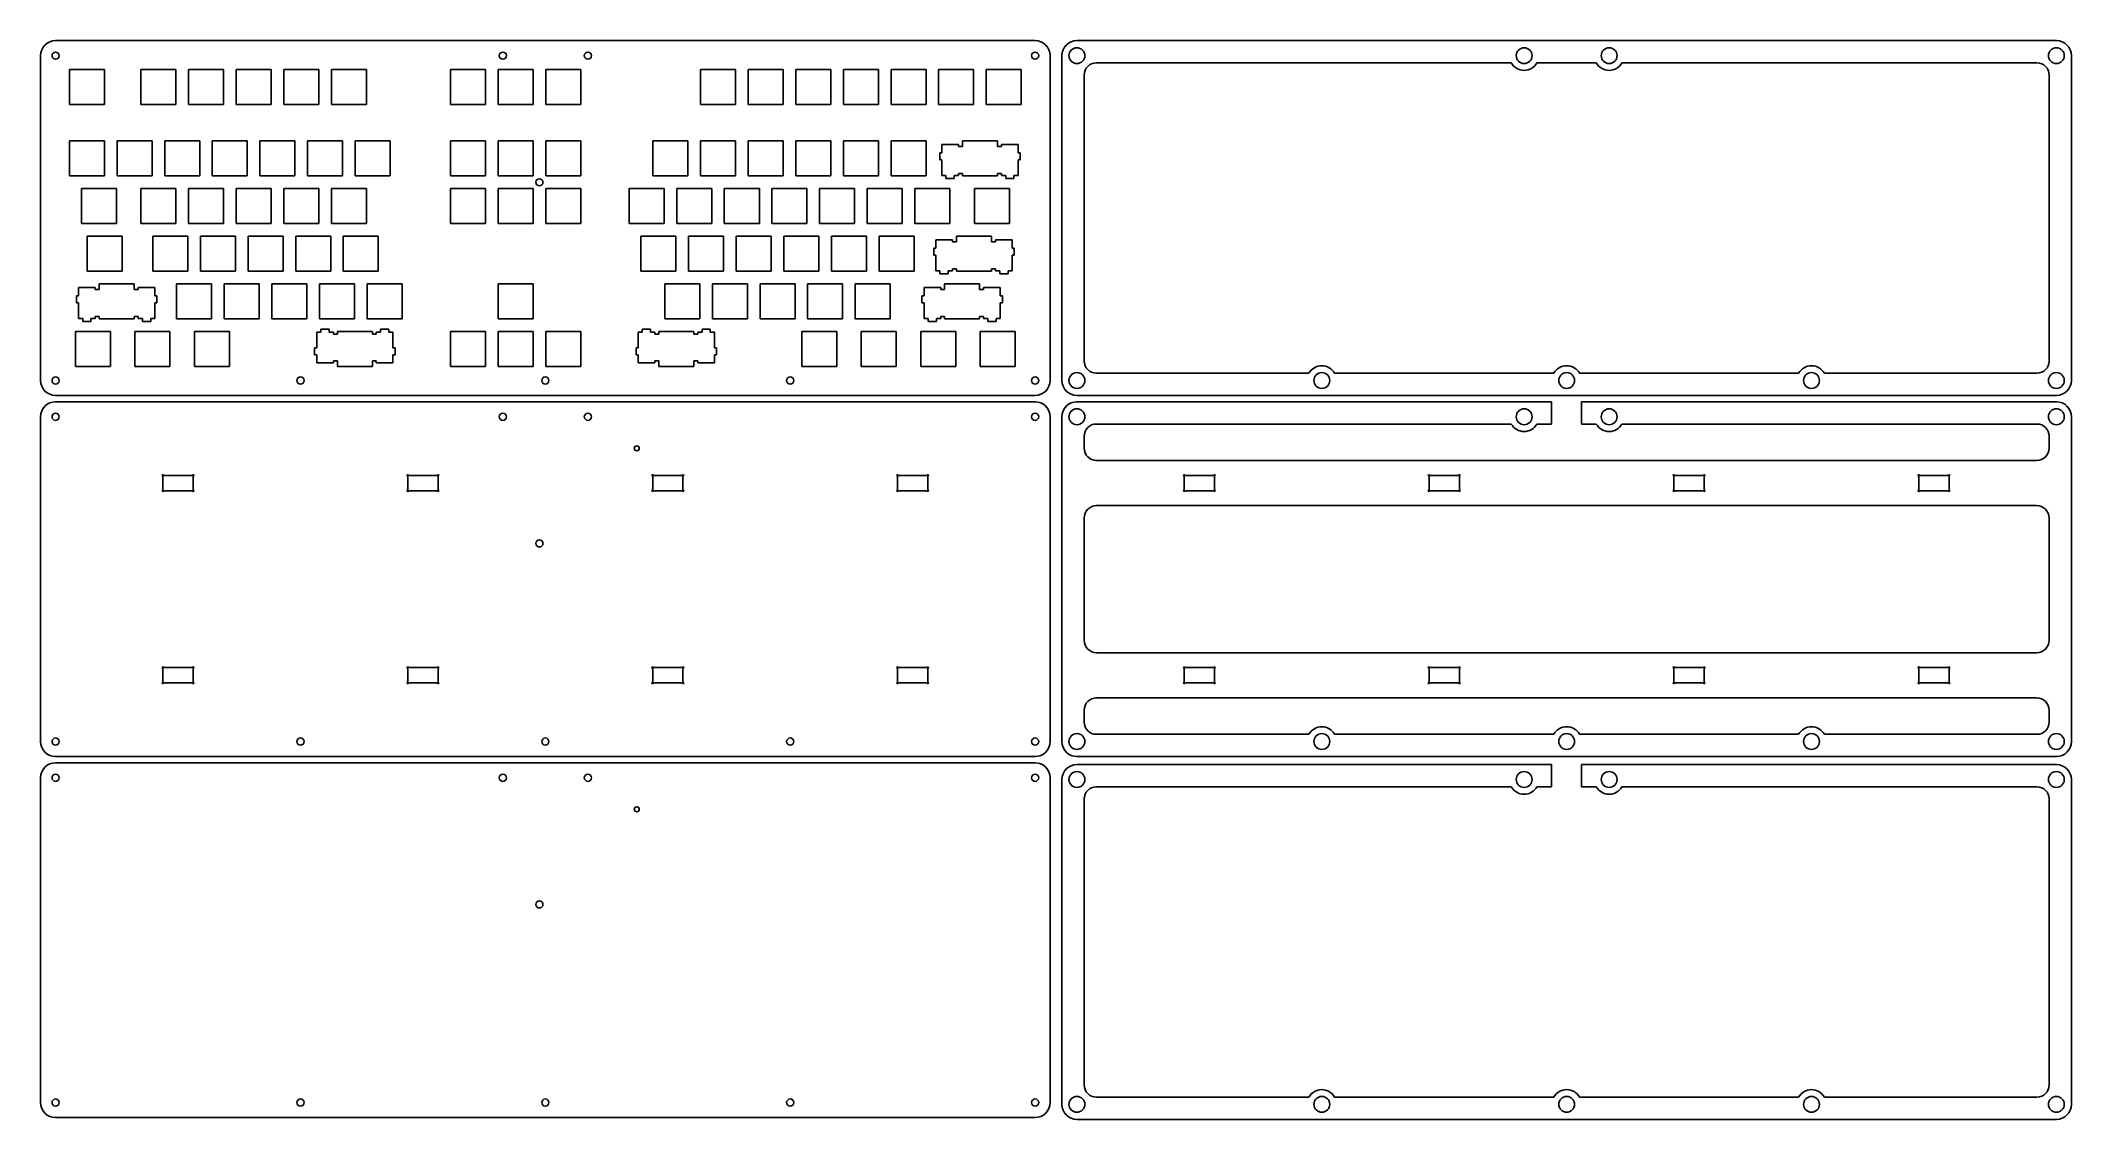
# Model space of a CAD drawing. Extents: x -9 to 803, y -298 to 133.
import ezdxf

# ---------------------------------------------------------------- set-up
doc = ezdxf.new("R2010")
doc.units = 0
doc.header["$MEASUREMENT"] = 0

msp = doc.modelspace()

# ---------------------------------------------------------------- linework, layer by layer
at = {"linetype": 'Continuous'}
for p, q in [((-2.91, 132.94), (388.86, 132.94)), ((405.58, 132.94), (797.34, 132.94)), ((589.6, 124.04), (613.32, 124.04)), ((-2.91, -11.39), (388.86, -11.39)), ((595.46, -11.39), (595.46, -20.29)), ((607.46, -11.39), (607.46, -20.29)), ((408.48, -25.15), (408.48, -29.89)), ((794.44, -29.89), (794.44, -25.15)), ((413.48, -34.89), (789.44, -34.89)), ((40.01, -41.14), (40.01, -46.64)), ((40.31, -40.84), (51.81, -40.84)), ((51.81, -46.94), (40.31, -46.94)), ((52.11, -41.14), (52.11, -46.64)), ((137.96, -41.14), (137.96, -46.64)), ((138.26, -40.84), (149.76, -40.84)), ((149.76, -46.94), (138.26, -46.94)), ((150.06, -41.14), (150.06, -46.64)), ((235.9, -41.14), (235.9, -46.64)), ((236.2, -40.84), (247.7, -40.84)), ((247.7, -46.94), (236.2, -46.94)), ((248, -41.14), (248, -46.64)), ((333.84, -41.14), (333.84, -46.64)), ((334.14, -40.84), (345.64, -40.84)), ((345.64, -46.94), (334.14, -46.94)), ((345.94, -41.14), (345.94, -46.64)), ((448.5, -41.14), (448.5, -46.64)), ((448.8, -40.84), (460.3, -40.84)), ((460.3, -46.94), (448.8, -46.94)), ((460.6, -41.14), (460.6, -46.64)), ((546.44, -41.14), (546.44, -46.64)), ((546.74, -40.84), (558.24, -40.84)), ((558.24, -46.94), (546.74, -46.94)), ((558.54, -41.14), (558.54, -46.64)), ((644.38, -41.14), (644.38, -46.64)), ((644.68, -40.84), (656.18, -40.84)), ((656.18, -46.94), (644.68, -46.94)), ((656.48, -41.14), (656.48, -46.64)), ((742.32, -41.14), (742.32, -46.64)), ((742.62, -40.84), (754.12, -40.84)), ((754.12, -46.94), (742.62, -46.94)), ((754.42, -41.14), (754.42, -46.64)), ((789.44, -52.89), (413.48, -52.89)), ((408.48, -57.89), (408.48, -106.71)), ((794.44, -106.71), (794.44, -57.89)), ((413.48, -111.71), (789.44, -111.71)), ((40.01, -117.96), (40.01, -123.46)), ((40.31, -117.66), (51.81, -117.66)), ((52.11, -117.96), (52.11, -123.46)), ((137.96, -117.96), (137.96, -123.46)), ((138.26, -117.66), (149.76, -117.66)), ((150.06, -117.96), (150.06, -123.46)), ((235.9, -117.96), (235.9, -123.46)), ((236.2, -117.66), (247.7, -117.66)), ((248, -117.96), (248, -123.46)), ((333.84, -117.96), (333.84, -123.46)), ((334.14, -117.66), (345.64, -117.66)), ((345.94, -117.96), (345.94, -123.46)), ((448.5, -117.96), (448.5, -123.46)), ((448.8, -117.66), (460.3, -117.66)), ((460.6, -117.96), (460.6, -123.46)), ((546.44, -117.96), (546.44, -123.46)), ((546.74, -117.66), (558.24, -117.66)), ((558.54, -117.96), (558.54, -123.46)), ((644.38, -117.96), (644.38, -123.46)), ((644.68, -117.66), (656.18, -117.66)), ((656.48, -117.96), (656.48, -123.46)), ((742.32, -117.96), (742.32, -123.46)), ((742.62, -117.66), (754.12, -117.66)), ((754.42, -117.96), (754.42, -123.46)), ((51.81, -123.76), (40.31, -123.76)), ((149.76, -123.76), (138.26, -123.76)), ((247.7, -123.76), (236.2, -123.76)), ((345.64, -123.76), (334.14, -123.76)), ((789.44, -129.71), (413.48, -129.71)), ((460.3, -123.76), (448.8, -123.76)), ((558.24, -123.76), (546.74, -123.76)), ((656.18, -123.76), (644.68, -123.76)), ((754.12, -123.76), (742.62, -123.76)), ((408.48, -134.71), (408.48, -139.45)), ((794.44, -134.71), (794.44, -139.45)), ((-2.91, -155.68), (388.86, -155.68)), ((595.46, -156.39), (595.46, -165.29)), ((607.46, -156.39), (607.46, -165.29))]:
    msp.add_line(p, q, dxfattribs=at)
for p, q in [((-8.91, 126.94), (-8.91, -2.89)), ((394.86, 126.94), (394.86, -2.89)), ((399.58, 126.94), (399.58, -2.89)), ((413.34, 124.04), (579.32, 124.04)), ((789.58, 124.04), (623.6, 124.04)), ((803.34, 126.94), (803.34, -2.89)), ((2.62, 121.41), (16.62, 121.41)), ((2.62, 107.41), (2.62, 121.41)), ((16.62, 121.41), (16.62, 107.41)), ((31.19, 121.41), (45.19, 121.41)), ((31.19, 107.41), (31.19, 121.41)), ((45.19, 121.41), (45.19, 107.41)), ((50.24, 121.41), (64.24, 121.41)), ((50.24, 107.41), (50.24, 121.41)), ((64.24, 121.41), (64.24, 107.41)), ((69.29, 121.41), (83.29, 121.41)), ((69.29, 107.41), (69.29, 121.41)), ((83.29, 121.41), (83.29, 107.41)), ((88.34, 121.41), (102.34, 121.41)), ((88.34, 107.41), (88.34, 121.41)), ((102.34, 121.41), (102.34, 107.41)), ((107.39, 121.41), (121.39, 121.41)), ((107.39, 107.41), (107.39, 121.41)), ((121.39, 121.41), (121.39, 107.41)), ((155.02, 121.41), (169.02, 121.41)), ((155.02, 107.41), (155.02, 121.41)), ((169.02, 121.41), (169.02, 107.41)), ((174.07, 121.41), (188.07, 121.41)), ((174.07, 107.41), (174.07, 121.41)), ((188.07, 121.41), (188.07, 107.41)), ((193.12, 121.41), (207.12, 121.41)), ((193.12, 107.41), (193.12, 121.41)), ((207.12, 121.41), (207.12, 107.41)), ((255.03, 121.41), (269.03, 121.41)), ((255.03, 107.41), (255.03, 121.41)), ((269.03, 121.41), (269.03, 107.41)), ((274.08, 121.41), (288.08, 121.41)), ((274.08, 107.41), (274.08, 121.41)), ((288.08, 121.41), (288.08, 107.41)), ((293.13, 121.41), (307.13, 121.41)), ((293.13, 107.41), (293.13, 121.41)), ((307.13, 121.41), (307.13, 107.41)), ((312.18, 121.41), (326.18, 121.41)), ((312.18, 107.41), (312.18, 121.41)), ((326.18, 121.41), (326.18, 107.41)), ((331.23, 121.41), (345.23, 121.41)), ((331.23, 107.41), (331.23, 121.41)), ((345.23, 121.41), (345.23, 107.41)), ((350.28, 121.41), (364.28, 121.41)), ((350.28, 107.41), (350.28, 121.41)), ((364.28, 121.41), (364.28, 107.41)), ((369.33, 121.41), (383.33, 121.41)), ((369.33, 107.41), (369.33, 121.41)), ((383.33, 121.41), (383.33, 107.41)), ((408.48, 4.88), (408.48, 119.18)), ((794.44, 119.18), (794.44, 4.88)), ((16.62, 107.41), (2.62, 107.41)), ((45.19, 107.41), (31.19, 107.41)), ((64.24, 107.41), (50.24, 107.41)), ((83.29, 107.41), (69.29, 107.41)), ((102.34, 107.41), (88.34, 107.41)), ((121.39, 107.41), (107.39, 107.41)), ((169.02, 107.41), (155.02, 107.41)), ((188.07, 107.41), (174.07, 107.41)), ((207.12, 107.41), (193.12, 107.41)), ((269.03, 107.41), (255.03, 107.41)), ((288.08, 107.41), (274.08, 107.41)), ((307.13, 107.41), (293.13, 107.41)), ((326.18, 107.41), (312.18, 107.41)), ((345.23, 107.41), (331.23, 107.41)), ((364.28, 107.41), (350.28, 107.41)), ((383.33, 107.41), (369.33, 107.41)), ((2.62, 92.84), (16.62, 92.84)), ((2.62, 78.84), (2.62, 92.84)), ((16.62, 92.84), (16.62, 78.84)), ((21.67, 92.84), (35.67, 92.84)), ((21.67, 78.84), (21.67, 92.84)), ((35.67, 92.84), (35.67, 78.84)), ((40.72, 92.84), (54.72, 92.84)), ((40.72, 78.84), (40.72, 92.84)), ((54.72, 92.84), (54.72, 78.84)), ((59.77, 92.84), (73.77, 92.84)), ((59.77, 78.84), (59.77, 92.84)), ((73.77, 92.84), (73.77, 78.84)), ((78.82, 92.84), (92.82, 92.84)), ((78.82, 78.84), (78.82, 92.84)), ((92.82, 92.84), (92.82, 78.84)), ((97.87, 92.84), (111.87, 92.84)), ((97.87, 78.84), (97.87, 92.84)), ((111.87, 92.84), (111.87, 78.84)), ((116.92, 92.84), (130.92, 92.84)), ((116.92, 78.84), (116.92, 92.84)), ((130.92, 92.84), (130.92, 78.84)), ((155.02, 92.84), (169.02, 92.84)), ((155.02, 78.84), (155.02, 92.84)), ((169.02, 92.84), (169.02, 78.84)), ((174.07, 92.84), (188.07, 92.84)), ((174.07, 78.84), (174.07, 92.84)), ((188.07, 92.84), (188.07, 78.84)), ((193.12, 92.84), (207.12, 92.84)), ((193.12, 78.84), (193.12, 92.84)), ((207.12, 92.84), (207.12, 78.84)), ((235.98, 92.84), (249.98, 92.84)), ((235.98, 78.84), (235.98, 92.84)), ((249.98, 92.84), (249.98, 78.84)), ((255.03, 92.84), (269.03, 92.84)), ((255.03, 78.84), (255.03, 92.84)), ((269.03, 92.84), (269.03, 78.84)), ((274.08, 92.84), (288.08, 92.84)), ((274.08, 78.84), (274.08, 92.84)), ((288.08, 92.84), (288.08, 78.84)), ((293.13, 92.84), (307.13, 92.84)), ((293.13, 78.84), (293.13, 92.84)), ((307.13, 92.84), (307.13, 78.84)), ((312.18, 92.84), (326.18, 92.84)), ((312.18, 78.84), (312.18, 92.84)), ((326.18, 92.84), (326.18, 78.84)), ((331.23, 92.84), (345.23, 92.84)), ((331.23, 78.84), (331.23, 92.84)), ((345.23, 92.84), (345.23, 78.84)), ((351.58, 88.14), (351.58, 91.37)), ((351.58, 91.37), (358.23, 91.37)), ((358.23, 91.37), (358.23, 90.57)), ((358.23, 90.57), (359.81, 90.57)), ((359.81, 90.57), (359.81, 92.84)), ((359.81, 92.84), (373.81, 92.84)), ((373.81, 92.84), (373.81, 90.57)), ((373.81, 90.57), (375.38, 90.57)), ((375.38, 90.57), (375.38, 91.37)), ((375.38, 91.37), (382.03, 91.37)), ((382.03, 91.37), (382.03, 88.14)), ((350.71, 85.34), (350.71, 88.14)), ((350.71, 88.14), (351.58, 88.14)), ((351.58, 85.34), (350.71, 85.34)), ((351.58, 79.07), (351.58, 85.34)), ((382.03, 88.14), (382.91, 88.14)), ((382.03, 85.34), (382.03, 79.07)), ((382.91, 85.34), (382.03, 85.34)), ((382.91, 88.14), (382.91, 85.34)), ((16.62, 78.84), (2.62, 78.84)), ((7.38, 73.79), (21.38, 73.79)), ((7.38, 59.79), (7.38, 73.79)), ((21.38, 73.79), (21.38, 59.79)), ((35.67, 78.84), (21.67, 78.84)), ((31.19, 73.79), (45.19, 73.79)), ((31.19, 59.79), (31.19, 73.79)), ((54.72, 78.84), (40.72, 78.84)), ((45.19, 73.79), (45.19, 59.79)), ((50.24, 73.79), (64.24, 73.79)), ((50.24, 59.79), (50.24, 73.79)), ((73.77, 78.84), (59.77, 78.84)), ((64.24, 73.79), (64.24, 59.79)), ((69.29, 73.79), (83.29, 73.79)), ((69.29, 59.79), (69.29, 73.79)), ((92.82, 78.84), (78.82, 78.84)), ((83.29, 73.79), (83.29, 59.79)), ((88.34, 73.79), (102.34, 73.79)), ((88.34, 59.79), (88.34, 73.79)), ((111.87, 78.84), (97.87, 78.84)), ((102.34, 73.79), (102.34, 59.79)), ((107.39, 73.79), (121.39, 73.79)), ((107.39, 59.79), (107.39, 73.79)), ((130.92, 78.84), (116.92, 78.84)), ((121.39, 73.79), (121.39, 59.79)), ((169.02, 78.84), (155.02, 78.84)), ((155.02, 73.79), (169.02, 73.79)), ((155.02, 59.79), (155.02, 73.79)), ((169.02, 73.79), (169.02, 59.79)), ((188.07, 78.84), (174.07, 78.84)), ((174.07, 73.79), (188.07, 73.79)), ((174.07, 59.79), (174.07, 73.79)), ((188.07, 73.79), (188.07, 59.79)), ((207.12, 78.84), (193.12, 78.84)), ((193.12, 73.79), (207.12, 73.79)), ((193.12, 59.79), (193.12, 73.79)), ((207.12, 73.79), (207.12, 59.79)), ((226.46, 73.79), (240.46, 73.79)), ((226.46, 59.79), (226.46, 73.79)), ((249.98, 78.84), (235.98, 78.84)), ((240.46, 73.79), (240.46, 59.79)), ((245.51, 73.79), (259.51, 73.79)), ((245.51, 59.79), (245.51, 73.79)), ((269.03, 78.84), (255.03, 78.84)), ((259.51, 73.79), (259.51, 59.79)), ((264.56, 73.79), (278.56, 73.79)), ((264.56, 59.79), (264.56, 73.79)), ((288.08, 78.84), (274.08, 78.84)), ((278.56, 73.79), (278.56, 59.79)), ((283.61, 73.79), (297.61, 73.79)), ((283.61, 59.79), (283.61, 73.79)), ((307.13, 78.84), (293.13, 78.84)), ((297.61, 73.79), (297.61, 59.79)), ((302.66, 73.79), (316.66, 73.79)), ((302.66, 59.79), (302.66, 73.79)), ((326.18, 78.84), (312.18, 78.84)), ((316.66, 73.79), (316.66, 59.79)), ((321.71, 73.79), (335.71, 73.79)), ((321.71, 59.79), (321.71, 73.79)), ((345.23, 78.84), (331.23, 78.84)), ((335.71, 73.79), (335.71, 59.79)), ((340.76, 73.79), (354.76, 73.79)), ((340.76, 59.79), (340.76, 73.79)), ((353.2, 79.07), (351.58, 79.07)), ((353.2, 77.87), (353.2, 79.07)), ((356.51, 77.87), (353.2, 77.87)), ((354.76, 73.79), (354.76, 59.79)), ((358.23, 79.07), (356.51, 79.07)), ((356.51, 79.07), (356.51, 77.87)), ((359.81, 79.87), (358.23, 79.87)), ((358.23, 79.87), (358.23, 79.07)), ((359.81, 78.84), (359.81, 79.87)), ((373.81, 78.84), (359.81, 78.84)), ((364.57, 73.79), (378.57, 73.79)), ((364.57, 59.79), (364.57, 73.79)), ((375.38, 79.87), (373.81, 79.87)), ((373.81, 79.87), (373.81, 78.84)), ((375.38, 79.07), (375.38, 79.87)), ((377.11, 79.07), (375.38, 79.07)), ((377.11, 77.87), (377.11, 79.07)), ((380.41, 77.87), (377.11, 77.87)), ((378.57, 73.79), (378.57, 59.79)), ((382.03, 79.07), (380.41, 79.07)), ((380.41, 79.07), (380.41, 77.87)), ((21.38, 59.79), (7.38, 59.79)), ((45.19, 59.79), (31.19, 59.79)), ((64.24, 59.79), (50.24, 59.79)), ((83.29, 59.79), (69.29, 59.79)), ((102.34, 59.79), (88.34, 59.79)), ((121.39, 59.79), (107.39, 59.79)), ((169.02, 59.79), (155.02, 59.79)), ((188.07, 59.79), (174.07, 59.79)), ((207.12, 59.79), (193.12, 59.79)), ((240.46, 59.79), (226.46, 59.79)), ((259.51, 59.79), (245.51, 59.79)), ((278.56, 59.79), (264.56, 59.79)), ((297.61, 59.79), (283.61, 59.79)), ((316.66, 59.79), (302.66, 59.79)), ((335.71, 59.79), (321.71, 59.79)), ((354.76, 59.79), (340.76, 59.79)), ((378.57, 59.79), (364.57, 59.79)), ((9.76, 54.74), (23.76, 54.74)), ((9.76, 40.74), (9.76, 54.74)), ((23.76, 54.74), (23.76, 40.74)), ((35.96, 54.74), (49.96, 54.74)), ((35.96, 40.74), (35.96, 54.74)), ((49.96, 54.74), (49.96, 40.74)), ((55.01, 54.74), (69.01, 54.74)), ((55.01, 40.74), (55.01, 54.74)), ((69.01, 54.74), (69.01, 40.74)), ((74.06, 54.74), (88.06, 54.74)), ((74.06, 40.74), (74.06, 54.74)), ((88.06, 54.74), (88.06, 40.74)), ((93.11, 54.74), (107.11, 54.74)), ((93.11, 40.74), (93.11, 54.74)), ((107.11, 54.74), (107.11, 40.74)), ((112.16, 54.74), (126.16, 54.74)), ((112.16, 40.74), (112.16, 54.74)), ((126.16, 54.74), (126.16, 40.74)), ((231.22, 54.74), (245.22, 54.74)), ((231.22, 40.74), (231.22, 54.74)), ((245.22, 54.74), (245.22, 40.74)), ((250.27, 54.74), (264.27, 54.74)), ((250.27, 40.74), (250.27, 54.74)), ((264.27, 54.74), (264.27, 40.74)), ((269.32, 54.74), (283.32, 54.74)), ((269.32, 40.74), (269.32, 54.74)), ((283.32, 54.74), (283.32, 40.74)), ((288.37, 54.74), (302.37, 54.74)), ((288.37, 40.74), (288.37, 54.74)), ((302.37, 54.74), (302.37, 40.74)), ((307.42, 54.74), (321.42, 54.74)), ((307.42, 40.74), (307.42, 54.74)), ((321.42, 54.74), (321.42, 40.74)), ((326.47, 54.74), (340.47, 54.74)), ((326.47, 40.74), (326.47, 54.74)), ((340.47, 54.74), (340.47, 40.74)), ((348.32, 47.24), (348.32, 50.04)), ((348.32, 50.04), (349.2, 50.04)), ((349.2, 50.04), (349.2, 53.27)), ((349.2, 53.27), (355.85, 53.27)), ((355.85, 53.27), (355.85, 52.47)), ((355.85, 52.47), (357.42, 52.47)), ((357.42, 52.47), (357.42, 54.74)), ((357.42, 54.74), (371.43, 54.74)), ((371.43, 54.74), (371.43, 52.47)), ((371.43, 52.47), (373, 52.47)), ((373, 52.47), (373, 53.27)), ((373, 53.27), (379.65, 53.27)), ((379.65, 53.27), (379.65, 50.04)), ((379.65, 50.04), (380.52, 50.04)), ((380.52, 50.04), (380.52, 47.24)), ((23.76, 40.74), (9.76, 40.74)), ((49.96, 40.74), (35.96, 40.74)), ((69.01, 40.74), (55.01, 40.74)), ((88.06, 40.74), (74.06, 40.74)), ((107.11, 40.74), (93.11, 40.74)), ((126.16, 40.74), (112.16, 40.74)), ((245.22, 40.74), (231.22, 40.74)), ((264.27, 40.74), (250.27, 40.74)), ((283.32, 40.74), (269.32, 40.74)), ((302.37, 40.74), (288.37, 40.74)), ((321.42, 40.74), (307.42, 40.74)), ((340.47, 40.74), (326.47, 40.74)), ((349.2, 47.24), (348.32, 47.24)), ((349.2, 40.97), (349.2, 47.24)), ((350.82, 40.97), (349.2, 40.97)), ((350.82, 39.77), (350.82, 40.97)), ((355.85, 40.97), (354.12, 40.97)), ((354.12, 40.97), (354.12, 39.77)), ((357.42, 41.77), (355.85, 41.77)), ((355.85, 41.77), (355.85, 40.97)), ((357.42, 40.74), (357.42, 41.77)), ((371.43, 40.74), (357.42, 40.74)), ((373, 41.77), (371.43, 41.77)), ((371.43, 41.77), (371.43, 40.74)), ((373, 40.97), (373, 41.77)), ((374.72, 40.97), (373, 40.97)), ((374.72, 39.77), (374.72, 40.97)), ((379.65, 40.97), (378.03, 40.97)), ((378.03, 40.97), (378.03, 39.77)), ((379.65, 47.24), (379.65, 40.97)), ((380.52, 47.24), (379.65, 47.24)), ((6.3, 30.99), (6.3, 34.22)), ((6.3, 34.22), (12.95, 34.22)), ((12.95, 34.22), (12.95, 33.42)), ((12.95, 33.42), (14.52, 33.42)), ((14.52, 33.42), (14.52, 35.69)), ((14.52, 35.69), (28.53, 35.69)), ((28.53, 35.69), (28.53, 33.42)), ((28.53, 33.42), (30.1, 33.42)), ((30.1, 33.42), (30.1, 34.22)), ((30.1, 34.22), (36.75, 34.22)), ((36.75, 34.22), (36.75, 30.99)), ((45.48, 35.69), (59.48, 35.69)), ((45.48, 21.69), (45.48, 35.69)), ((59.48, 35.69), (59.48, 21.69)), ((64.53, 35.69), (78.53, 35.69)), ((64.53, 21.69), (64.53, 35.69)), ((78.53, 35.69), (78.53, 21.69)), ((83.58, 35.69), (97.58, 35.69)), ((83.58, 21.69), (83.58, 35.69)), ((97.58, 35.69), (97.58, 21.69)), ((102.63, 35.69), (116.63, 35.69)), ((102.63, 21.69), (102.63, 35.69)), ((116.63, 35.69), (116.63, 21.69)), ((121.68, 35.69), (135.68, 35.69)), ((121.68, 21.69), (121.68, 35.69)), ((135.68, 35.69), (135.68, 21.69)), ((174.07, 35.69), (188.07, 35.69)), ((174.07, 21.69), (174.07, 35.69)), ((188.07, 35.69), (188.07, 21.69)), ((240.74, 35.69), (254.74, 35.69)), ((240.74, 21.69), (240.74, 35.69)), ((254.74, 35.69), (254.74, 21.69)), ((259.79, 35.69), (273.79, 35.69)), ((259.79, 21.69), (259.79, 35.69)), ((273.79, 35.69), (273.79, 21.69)), ((278.84, 35.69), (292.84, 35.69)), ((278.84, 21.69), (278.84, 35.69)), ((292.84, 35.69), (292.84, 21.69)), ((297.89, 35.69), (311.89, 35.69)), ((297.89, 21.69), (297.89, 35.69)), ((311.89, 35.69), (311.89, 21.69)), ((316.94, 35.69), (330.94, 35.69)), ((316.94, 21.69), (316.94, 35.69)), ((330.94, 35.69), (330.94, 21.69)), ((344.44, 30.99), (344.44, 34.22)), ((344.44, 34.22), (351.09, 34.22)), ((354.12, 39.77), (350.82, 39.77)), ((351.09, 34.22), (351.09, 33.42)), ((351.09, 33.42), (352.66, 33.42)), ((352.66, 33.42), (352.66, 35.69)), ((352.66, 35.69), (366.66, 35.69)), ((366.66, 35.69), (366.66, 33.42)), ((366.66, 33.42), (368.24, 33.42)), ((368.24, 33.42), (368.24, 34.22)), ((368.24, 34.22), (374.89, 34.22)), ((378.03, 39.77), (374.72, 39.77)), ((374.89, 34.22), (374.89, 30.99)), ((5.43, 28.19), (5.43, 30.99)), ((5.43, 30.99), (6.3, 30.99)), ((6.3, 28.19), (5.43, 28.19)), ((6.3, 21.92), (6.3, 28.19)), ((36.75, 30.99), (37.62, 30.99)), ((36.75, 28.19), (36.75, 21.92)), ((37.62, 28.19), (36.75, 28.19)), ((37.62, 30.99), (37.62, 28.19)), ((343.56, 28.19), (343.56, 30.99)), ((343.56, 30.99), (344.44, 30.99)), ((344.44, 28.19), (343.56, 28.19)), ((344.44, 21.92), (344.44, 28.19)), ((374.89, 30.99), (375.76, 30.99)), ((374.89, 28.19), (374.89, 21.92)), ((375.76, 28.19), (374.89, 28.19)), ((375.76, 30.99), (375.76, 28.19)), ((5, 16.64), (19, 16.64)), ((5, 2.64), (5, 16.64)), ((7.93, 21.92), (6.3, 21.92)), ((7.93, 20.72), (7.93, 21.92)), ((11.22, 20.72), (7.93, 20.72)), ((12.95, 21.92), (11.22, 21.92)), ((11.22, 21.92), (11.22, 20.72)), ((14.52, 22.72), (12.95, 22.72)), ((12.95, 22.72), (12.95, 21.92)), ((14.52, 21.69), (14.52, 22.72)), ((28.53, 21.69), (14.52, 21.69)), ((19, 16.64), (19, 2.64)), ((30.1, 22.72), (28.53, 22.72)), ((28.53, 22.72), (28.53, 21.69)), ((28.81, 16.64), (42.81, 16.64)), ((28.81, 2.64), (28.81, 16.64)), ((30.1, 21.92), (30.1, 22.72)), ((31.82, 21.92), (30.1, 21.92)), ((31.82, 20.72), (31.82, 21.92)), ((35.12, 20.72), (31.82, 20.72)), ((36.75, 21.92), (35.12, 21.92)), ((35.12, 21.92), (35.12, 20.72)), ((42.81, 16.64), (42.81, 2.64)), ((59.48, 21.69), (45.48, 21.69)), ((52.62, 16.64), (66.63, 16.64)), ((52.62, 2.64), (52.62, 16.64)), ((78.53, 21.69), (64.53, 21.69)), ((66.63, 16.64), (66.63, 2.64)), ((97.58, 21.69), (83.58, 21.69)), ((101.55, 10.14), (101.55, 16.41)), ((101.55, 16.41), (103.18, 16.41)), ((116.63, 21.69), (102.63, 21.69)), ((103.18, 16.41), (103.18, 17.61)), ((103.18, 17.61), (106.48, 17.61)), ((106.48, 17.61), (106.48, 16.41)), ((106.48, 16.41), (108.2, 16.41)), ((108.2, 16.41), (108.2, 15.61)), ((109.78, 15.61), (109.78, 16.64)), ((109.78, 16.64), (123.78, 16.64)), ((135.68, 21.69), (121.68, 21.69)), ((123.78, 16.64), (123.78, 15.61)), ((125.35, 15.61), (125.35, 16.41)), ((125.35, 16.41), (127.08, 16.41)), ((127.08, 16.41), (127.08, 17.61)), ((127.08, 17.61), (130.38, 17.61)), ((130.38, 17.61), (130.38, 16.41)), ((130.38, 16.41), (132, 16.41)), ((132, 16.41), (132, 10.14)), ((155.02, 16.64), (169.02, 16.64)), ((155.02, 2.64), (155.02, 16.64)), ((169.02, 16.64), (169.02, 2.64)), ((188.07, 21.69), (174.07, 21.69)), ((174.07, 16.64), (188.07, 16.64)), ((174.07, 2.64), (174.07, 16.64)), ((188.07, 16.64), (188.07, 2.64)), ((193.12, 16.64), (207.12, 16.64)), ((193.12, 2.64), (193.12, 16.64)), ((207.12, 16.64), (207.12, 2.64)), ((230.14, 10.14), (230.14, 16.41)), ((230.14, 16.41), (231.76, 16.41)), ((231.76, 16.41), (231.76, 17.61)), ((231.76, 17.61), (235.06, 17.61)), ((235.06, 17.61), (235.06, 16.41)), ((235.06, 16.41), (236.79, 16.41)), ((236.79, 16.41), (236.79, 15.61)), ((238.36, 15.61), (238.36, 16.64)), ((238.36, 16.64), (252.36, 16.64)), ((254.74, 21.69), (240.74, 21.69)), ((252.36, 16.64), (252.36, 15.61)), ((253.94, 15.61), (253.94, 16.41)), ((253.94, 16.41), (255.66, 16.41)), ((255.66, 16.41), (255.66, 17.61)), ((255.66, 17.61), (258.96, 17.61)), ((258.96, 17.61), (258.96, 16.41)), ((258.96, 16.41), (260.59, 16.41)), ((273.79, 21.69), (259.79, 21.69)), ((260.59, 16.41), (260.59, 10.14)), ((292.84, 21.69), (278.84, 21.69)), ((295.51, 16.64), (309.51, 16.64)), ((295.51, 2.64), (295.51, 16.64)), ((311.89, 21.69), (297.89, 21.69)), ((309.51, 16.64), (309.51, 2.64)), ((330.94, 21.69), (316.94, 21.69)), ((319.32, 16.64), (333.32, 16.64)), ((319.32, 2.64), (319.32, 16.64)), ((333.32, 16.64), (333.32, 2.64)), ((343.14, 16.64), (357.14, 16.64)), ((343.14, 2.64), (343.14, 16.64)), ((346.06, 21.92), (344.44, 21.92)), ((346.06, 20.72), (346.06, 21.92)), ((349.36, 20.72), (346.06, 20.72)), ((351.09, 21.92), (349.36, 21.92)), ((349.36, 21.92), (349.36, 20.72)), ((352.66, 22.72), (351.09, 22.72)), ((351.09, 22.72), (351.09, 21.92)), ((352.66, 21.69), (352.66, 22.72)), ((366.66, 21.69), (352.66, 21.69)), ((357.14, 16.64), (357.14, 2.64)), ((368.24, 22.72), (366.66, 22.72)), ((366.66, 22.72), (366.66, 21.69)), ((366.95, 16.64), (380.95, 16.64)), ((366.95, 2.64), (366.95, 16.64)), ((368.24, 21.92), (368.24, 22.72)), ((369.96, 21.92), (368.24, 21.92)), ((369.96, 20.72), (369.96, 21.92)), ((373.26, 20.72), (369.96, 20.72)), ((374.89, 21.92), (373.26, 21.92)), ((373.26, 21.92), (373.26, 20.72)), ((380.95, 16.64), (380.95, 2.64)), ((100.68, 7.34), (100.68, 10.14)), ((100.68, 10.14), (101.55, 10.14)), ((108.2, 15.61), (109.78, 15.61)), ((123.78, 15.61), (125.35, 15.61)), ((132, 10.14), (132.88, 10.14)), ((132.88, 10.14), (132.88, 7.34)), ((229.26, 7.34), (229.26, 10.14)), ((229.26, 10.14), (230.14, 10.14)), ((236.79, 15.61), (238.36, 15.61)), ((252.36, 15.61), (253.94, 15.61)), ((260.59, 10.14), (261.46, 10.14)), ((261.46, 10.14), (261.46, 7.34)), ((19, 2.64), (5, 2.64)), ((42.81, 2.64), (28.81, 2.64)), ((66.63, 2.64), (52.62, 2.64)), ((101.55, 7.34), (100.68, 7.34)), ((101.55, 4.11), (101.55, 7.34)), ((108.2, 4.11), (101.55, 4.11)), ((109.78, 4.91), (108.2, 4.91)), ((108.2, 4.91), (108.2, 4.11)), ((109.78, 2.64), (109.78, 4.91)), ((123.78, 2.64), (109.78, 2.64)), ((125.35, 4.91), (123.78, 4.91)), ((123.78, 4.91), (123.78, 2.64)), ((125.35, 4.11), (125.35, 4.91)), ((132, 4.11), (125.35, 4.11)), ((132.88, 7.34), (132, 7.34)), ((132, 7.34), (132, 4.11)), ((169.02, 2.64), (155.02, 2.64)), ((188.07, 2.64), (174.07, 2.64)), ((207.12, 2.64), (193.12, 2.64)), ((230.14, 7.34), (229.26, 7.34)), ((230.14, 4.11), (230.14, 7.34)), ((236.79, 4.11), (230.14, 4.11)), ((238.36, 4.91), (236.79, 4.91)), ((236.79, 4.91), (236.79, 4.11)), ((238.36, 2.64), (238.36, 4.91)), ((252.36, 2.64), (238.36, 2.64)), ((253.94, 4.91), (252.36, 4.91)), ((252.36, 4.91), (252.36, 2.64)), ((253.94, 4.11), (253.94, 4.91)), ((260.59, 4.11), (253.94, 4.11)), ((261.46, 7.34), (260.59, 7.34)), ((260.59, 7.34), (260.59, 4.11)), ((309.51, 2.64), (295.51, 2.64)), ((333.32, 2.64), (319.32, 2.64)), ((357.14, 2.64), (343.14, 2.64)), ((380.95, 2.64), (366.95, 2.64)), ((498.38, 0.01), (413.34, 0.01)), ((596.32, 0.01), (508.66, 0.01)), ((694.26, 0.01), (606.6, 0.01)), ((789.58, 0.01), (704.54, 0.01)), ((388.86, -8.89), (-2.91, -8.89)), ((797.34, -8.89), (405.58, -8.89)), ((405.58, -11.39), (595.46, -11.39)), ((607.46, -11.39), (797.34, -11.39)), ((-8.91, -17.39), (-8.91, -147.21)), ((394.86, -17.39), (394.86, -147.21)), ((399.58, -17.39), (399.58, -147.21)), ((413.34, -20.29), (579.32, -20.29)), ((589.6, -20.29), (595.46, -20.29)), ((613.32, -20.29), (607.46, -20.29)), ((789.58, -20.29), (623.6, -20.29)), ((803.34, -17.39), (803.34, -147.21)), ((498.38, -144.31), (413.34, -144.31)), ((596.32, -144.31), (508.66, -144.31)), ((694.26, -144.31), (606.6, -144.31)), ((789.58, -144.31), (704.54, -144.31)), ((388.86, -153.21), (-2.91, -153.21)), ((797.34, -153.21), (405.58, -153.21)), ((-8.91, -161.68), (-8.91, -291.5)), ((394.86, -161.68), (394.86, -291.5)), ((399.58, -162.39), (399.58, -292.21)), ((405.58, -156.39), (595.46, -156.39)), ((607.46, -156.39), (797.34, -156.39)), ((803.34, -162.39), (803.34, -292.21)), ((408.48, -284.45), (408.48, -170.15)), ((413.34, -165.29), (579.32, -165.29)), ((589.6, -165.29), (595.46, -165.29)), ((613.32, -165.29), (607.46, -165.29)), ((789.58, -165.29), (623.6, -165.29)), ((794.44, -170.15), (794.44, -284.45)), ((498.38, -289.31), (413.34, -289.31)), ((596.32, -289.31), (508.66, -289.31)), ((694.26, -289.31), (606.6, -289.31)), ((789.58, -289.31), (704.54, -289.31)), ((388.86, -297.5), (-2.91, -297.5)), ((797.34, -298.21), (405.58, -298.21))]:
    msp.add_line(p, q)
for centre, radius in [((405.58, 126.94), 3.17), ((584.46, 126.94), 3.17), ((618.46, 126.94), 3.17), ((797.34, 126.94), 3.17), ((190.59, 76.31), 1.43), ((405.58, -2.89), 3.17), ((503.52, -2.89), 3.17), ((601.46, -2.89), 3.17), ((699.4, -2.89), 3.17), ((797.34, -2.89), 3.17), ((405.58, -17.39), 3.17), ((584.46, -17.39), 3.17), ((618.46, -17.39), 3.17), ((797.34, -17.39), 3.17), ((190.59, -68.01), 1.43), ((405.58, -147.21), 3.17), ((503.52, -147.21), 3.17), ((601.46, -147.21), 3.17), ((699.4, -147.21), 3.17), ((797.34, -147.21), 3.17), ((405.58, -162.39), 3.17), ((584.46, -162.39), 3.17), ((618.46, -162.39), 3.17), ((797.34, -162.39), 3.17), ((190.59, -212.3), 1.43), ((405.58, -292.21), 3.17), ((503.52, -292.21), 3.17), ((601.46, -292.21), 3.17), ((699.4, -292.21), 3.17), ((797.34, -292.21), 3.17)]:
    msp.add_circle(centre, radius)
for centre, radius in [((-2.91, 126.94), 1.43), ((175.97, 126.94), 1.43), ((209.98, 126.94), 1.43), ((388.86, 126.94), 1.43), ((-2.91, -2.89), 1.43), ((95.03, -2.89), 1.43), ((192.98, -2.89), 1.43), ((290.92, -2.89), 1.43), ((388.86, -2.89), 1.43), ((-2.91, -17.39), 1.43), ((175.97, -17.39), 1.43), ((209.98, -17.39), 1.43), ((388.86, -17.39), 1.43), ((229.52, -30.01), 1), ((-2.91, -147.21), 1.43), ((95.03, -147.21), 1.43), ((192.98, -147.21), 1.43), ((290.92, -147.21), 1.43), ((388.86, -147.21), 1.43), ((-2.91, -161.68), 1.43), ((175.97, -161.68), 1.43), ((209.98, -161.68), 1.43), ((388.86, -161.68), 1.43), ((229.52, -174.3), 1), ((-2.91, -291.5), 1.43), ((95.03, -291.5), 1.43), ((192.98, -291.5), 1.43), ((290.92, -291.5), 1.43), ((388.86, -291.5), 1.43)]:
    msp.add_circle(centre, radius, dxfattribs=at)
for centre, radius, start, end in [((-2.91, 126.94), 6, 90, 180), ((388.86, 126.94), 6, 0, 90), ((405.58, 126.94), 6, 90, 180), ((797.34, 126.94), 6, 0, 90), ((413.34, 119.18), 4.86, 90, 180), ((789.58, 119.18), 4.86, 0, 90), ((413.34, 4.88), 4.86, 180, 270), ((789.58, 4.88), 4.86, 270, 0), ((-2.91, -2.89), 6, 180, 270), ((388.86, -2.89), 6, 270, 0), ((405.58, -2.89), 6, 180, 270), ((797.34, -2.89), 6, 270, 0), ((-2.91, -17.39), 6, 90, 180), ((388.86, -17.39), 6, 0, 90), ((405.58, -17.39), 6, 90, 180), ((797.34, -17.39), 6, 0, 90), ((413.34, -25.15), 4.86, 90, 180), ((789.58, -25.15), 4.86, 0, 90), ((413.34, -139.45), 4.86, 180, 270), ((789.58, -139.45), 4.86, 270, 0), ((-2.91, -147.21), 6, 180, 270), ((388.86, -147.21), 6, 270, 0), ((405.58, -147.21), 6, 180, 270), ((797.34, -147.21), 6, 270, 0), ((-2.91, -161.68), 6, 90, 180), ((388.86, -161.68), 6, 0, 90), ((405.58, -162.39), 6, 90, 180), ((797.34, -162.39), 6, 0, 90), ((413.34, -170.15), 4.86, 90, 180), ((789.58, -170.15), 4.86, 0, 90), ((-2.91, -291.5), 6, 180, 270), ((388.86, -291.5), 6, 270, 0), ((405.58, -292.21), 6, 180, 270), ((413.34, -284.45), 4.86, 180, 270), ((789.58, -284.45), 4.86, 270, 0), ((797.34, -292.21), 6, 270, 0)]:
    msp.add_arc(centre, radius, start, end)
for centre, radius, start, end in [((584.46, 126.94), 5.9, 209.44089, 330.55911), ((618.46, 126.94), 5.9, 209.44089, 330.55911), ((503.52, -2.89), 5.9, 29.44089, 150.55911), ((601.46, -2.89), 5.9, 29.44089, 150.55911), ((699.4, -2.89), 5.9, 29.44089, 150.55911), ((584.46, -17.39), 5.9, 209.44089, 330.55911), ((618.46, -17.39), 5.9, 209.44089, 330.55911), ((413.48, -29.89), 5, 180, 270), ((789.44, -29.89), 5, 270, 0), ((40.01, -40.84), 0.3, 0, 270), ((52.11, -40.84), 0.3, 270, 180), ((137.96, -40.84), 0.3, 0, 270), ((150.06, -40.84), 0.3, 270, 180), ((235.9, -40.84), 0.3, 0, 270), ((248, -40.84), 0.3, 270, 180), ((333.84, -40.84), 0.3, 0, 270), ((345.94, -40.84), 0.3, 270, 180), ((448.5, -40.84), 0.3, 0, 270), ((460.6, -40.84), 0.3, 270, 180), ((546.44, -40.84), 0.3, 0, 270), ((558.54, -40.84), 0.3, 270, 180), ((644.38, -40.84), 0.3, 0, 270), ((656.48, -40.84), 0.3, 270, 180), ((742.32, -40.84), 0.3, 0, 270), ((754.42, -40.84), 0.3, 270, 180), ((40.01, -46.94), 0.3, 90, 0), ((52.11, -46.94), 0.3, 180, 90), ((137.96, -46.94), 0.3, 90, 0), ((150.06, -46.94), 0.3, 180, 90), ((235.9, -46.94), 0.3, 90, 0), ((248, -46.94), 0.3, 180, 90), ((333.84, -46.94), 0.3, 90, 0), ((345.94, -46.94), 0.3, 180, 90), ((448.5, -46.94), 0.3, 90, 0), ((460.6, -46.94), 0.3, 180, 90), ((546.44, -46.94), 0.3, 90, 0), ((558.54, -46.94), 0.3, 180, 90), ((644.38, -46.94), 0.3, 90, 0), ((656.48, -46.94), 0.3, 180, 90), ((742.32, -46.94), 0.3, 90, 0), ((754.42, -46.94), 0.3, 180, 90), ((413.48, -57.89), 5, 90, 180), ((789.44, -57.89), 5, 0, 90), ((413.48, -106.71), 5, 180, 270), ((789.44, -106.71), 5, 270, 0), ((40.01, -117.66), 0.3, 0, 270), ((52.11, -117.66), 0.3, 270, 180), ((137.96, -117.66), 0.3, 0, 270), ((150.06, -117.66), 0.3, 270, 180), ((235.9, -117.66), 0.3, 0, 270), ((248, -117.66), 0.3, 270, 180), ((333.84, -117.66), 0.3, 0, 270), ((345.94, -117.66), 0.3, 270, 180), ((448.5, -117.66), 0.3, 0, 270), ((460.6, -117.66), 0.3, 270, 180), ((546.44, -117.66), 0.3, 0, 270), ((558.54, -117.66), 0.3, 270, 180), ((644.38, -117.66), 0.3, 0, 270), ((656.48, -117.66), 0.3, 270, 180), ((742.32, -117.66), 0.3, 0, 270), ((754.42, -117.66), 0.3, 270, 180), ((40.01, -123.76), 0.3, 90, 0), ((52.11, -123.76), 0.3, 180, 90), ((137.96, -123.76), 0.3, 90, 0), ((150.06, -123.76), 0.3, 180, 90), ((235.9, -123.76), 0.3, 90, 0), ((248, -123.76), 0.3, 180, 90), ((333.84, -123.76), 0.3, 90, 0), ((345.94, -123.76), 0.3, 180, 90), ((413.48, -134.71), 5, 90, 180), ((448.5, -123.76), 0.3, 90, 0), ((460.6, -123.76), 0.3, 180, 90), ((546.44, -123.76), 0.3, 90, 0), ((558.54, -123.76), 0.3, 180, 90), ((644.38, -123.76), 0.3, 90, 0), ((656.48, -123.76), 0.3, 180, 90), ((742.32, -123.76), 0.3, 90, 0), ((754.42, -123.76), 0.3, 180, 90), ((789.44, -134.71), 5, 0, 90), ((503.52, -147.21), 5.9, 29.44089, 150.55911), ((601.46, -147.21), 5.9, 29.44089, 150.55911), ((699.4, -147.21), 5.9, 29.44089, 150.55911), ((584.46, -162.39), 5.9, 209.44089, 330.55911), ((618.46, -162.39), 5.9, 209.44089, 330.55911), ((503.52, -292.21), 5.9, 29.44089, 150.55911), ((601.46, -292.21), 5.9, 29.44089, 150.55911), ((699.4, -292.21), 5.9, 29.44089, 150.55911)]:
    msp.add_arc(centre, radius, start, end, dxfattribs=at)

doc.saveas('drawing.dxf')
